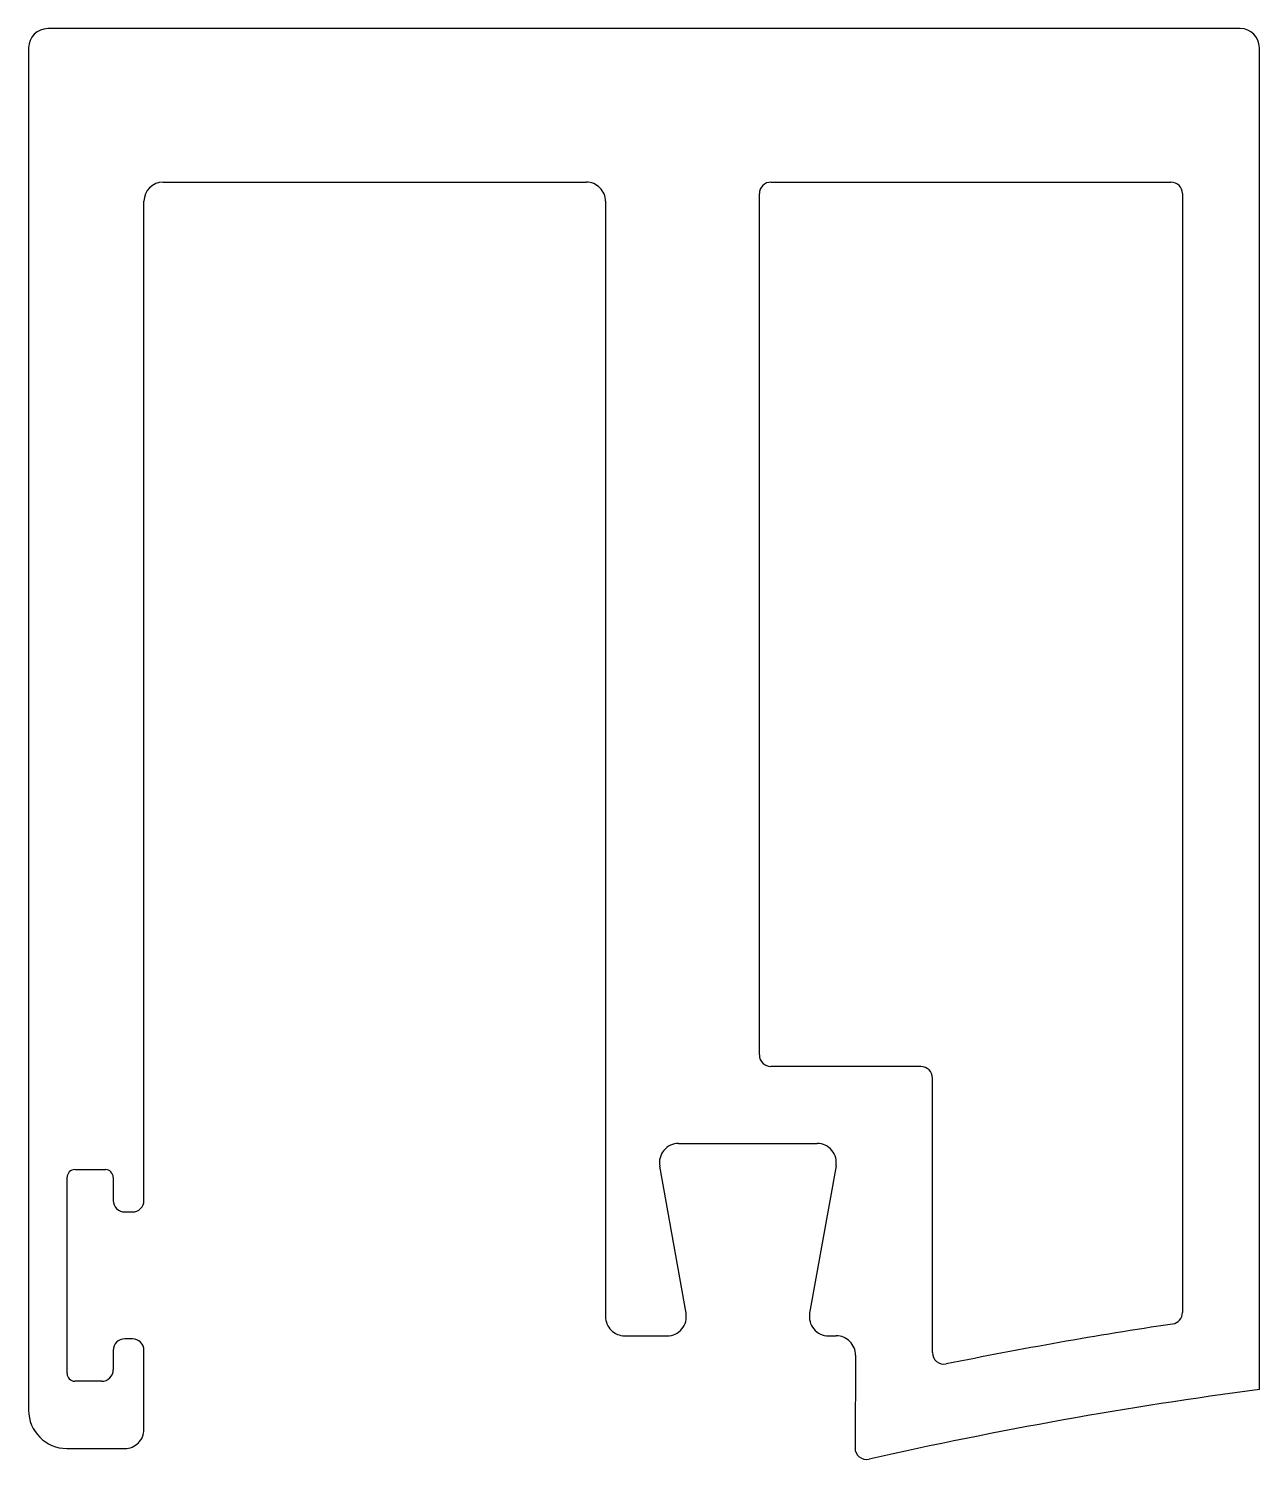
# Model space of a CAD drawing. Extents: x 948.2 to 980.4, y 155.4 to 192.8.
import ezdxf

# ---------------------------------------------------------------- set-up
doc = ezdxf.new("R2010")
doc.units = 0
doc.layers.get('0').update_dxf_attribs({"linetype": 'CONTINUOUS'})

msp = doc.modelspace()

# ---------------------------------------------------------------- linework, layer by layer
at = {"color": 0}
for p, q in [((979.879, 192.801), (948.722, 192.801)), ((948.219, 192.298), (948.219, 156.701)), ((980.379, 157.246), (980.379, 192.301)), ((951.734, 188.791), (962.792, 188.791)), ((951.234, 162.183), (951.234, 188.291)), ((963.294, 188.288), (963.294, 159.146)), ((965.204, 163.671), (968.825, 163.671)), ((965.397, 159.234), (964.709, 163.08)), ((969.317, 163.083), (968.628, 159.234)), ((949.224, 157.66), (949.224, 162.787)), ((949.424, 162.987), (950.23, 162.987)), ((950.43, 162.786), (950.43, 162.182)), ((950.732, 161.882), (950.934, 161.882)), ((950.934, 158.565), (950.73, 158.565)), ((963.794, 158.646), (964.905, 158.646)), ((969.12, 158.646), (969.323, 158.646)), ((950.43, 158.265), (950.43, 157.759)), ((951.234, 156.201), (951.234, 158.265)), ((969.826, 158.141), (969.813, 155.718)), ((950.13, 157.46), (949.424, 157.46)), ((949.219, 155.701), (950.734, 155.701))]:
    msp.add_line(p, q, dxfattribs=at)
at = {"color": 0, "ltscale": 0.2}
for p, q in [((967.616, 188.791), (978.068, 188.791)), ((967.314, 165.983), (967.314, 188.489)), ((978.369, 188.489), (978.369, 159.253)), ((971.533, 165.681), (967.616, 165.681)), ((971.834, 158.206), (971.834, 165.38))]:
    msp.add_line(p, q, dxfattribs=at)
at = {"color": 0}
for centre, radius, start, end in [((948.722, 192.298), 0.502, 90.0001, 179.9992), ((979.879, 192.301), 0.5, 0.0001, 90.0001), ((951.734, 188.291), 0.5, 90.0001, 179.9998), ((962.792, 188.288), 0.502, 359.9992, 90.0024), ((965.204, 163.169), 0.502, 90.0001, 190.1471), ((968.825, 163.171), 0.5, 349.853, 90.0001), ((949.424, 162.787), 0.2, 89.9991, 179.9991), ((950.23, 162.787), 0.2, 359.8588, 89.859), ((950.731, 162.182), 0.301, 180.1416, 270.1459), ((950.933, 162.182), 0.301, 270.1457, 0.1422), ((963.794, 159.146), 0.5, 180, 270.0002), ((964.905, 159.146), 0.5, 270.0002, 10.1472), ((969.12, 159.146), 0.5, 169.8531, 269.9985), ((950.73, 158.265), 0.3, 90.0018, 179.9989), ((950.934, 158.265), 0.3, 359.9993, 90.0018), ((969.323, 158.144), 0.502, 359.7107, 90.0001), ((949.424, 157.66), 0.2, 179.9991, 269.9985), ((950.13, 157.759), 0.3, 269.9985, 359.9989), ((995.657, 42.219), 116.036, 97.56571, 102.68354), ((949.219, 156.701), 1, 179.9996, 269.9976), ((950.734, 156.201), 0.5, 269.9976, 359.9993), ((970.113, 155.717), 0.3, 179.7107, 282.6835)]:
    msp.add_arc(centre, radius, start, end, dxfattribs=at)
at = {"color": 0, "ltscale": 0.2}
for centre, radius, start, end in [((967.616, 188.489), 0.301, 90, 180.0001), ((978.068, 188.489), 0.301, 0.0001, 90), ((967.616, 165.983), 0.301, 180.0001, 270.0001), ((971.533, 165.38), 0.302, 0.0001, 90.0001), ((995.657, 42.219), 118.046, 98.54715, 101.46368), ((978.068, 159.253), 0.301, 278.5471, 0.0001), ((972.136, 158.206), 0.301, 180.0001, 281.4637)]:
    msp.add_arc(centre, radius, start, end, dxfattribs=at)

doc.saveas('drawing.dxf')
